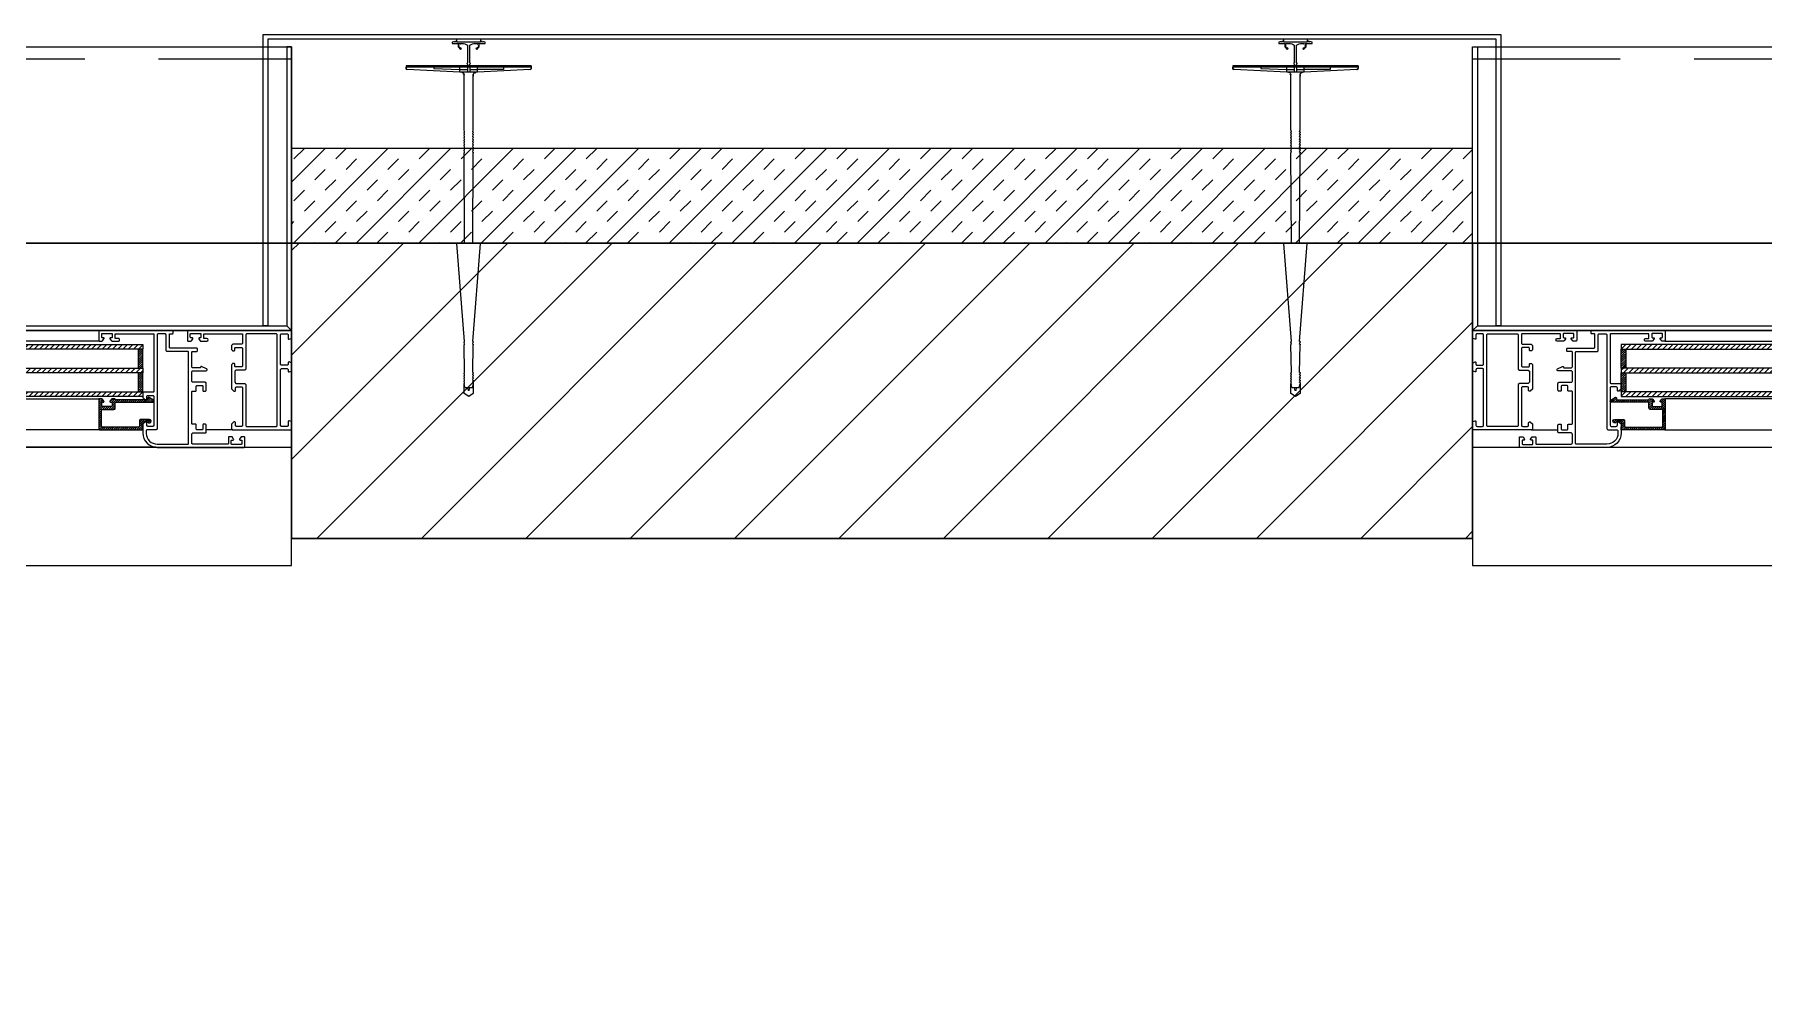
# Model space of a CAD drawing. Header units: centimetres. Extents: x 92587 to 105438, y -55119 to -48334.
# Drawn here: x 95087.4 to 95233.7, y -49969.3 to -49889.7 of the extents above; entities that cross this region are included whole.
import ezdxf

# ---------------------------------------------------------------- set-up
doc = ezdxf.new("R2010")
doc.units = ezdxf.units.CM
doc.header["$LTSCALE"] = 50
doc.header["$MEASUREMENT"] = 0
for name, pattern in [('AUSGEZOGEN', [0]), ('CACHE', [0.375, 0.25, -0.125]), ('CORNER', [20, 0, -20])]:
    doc.linetypes.add(name, pattern=pattern)
doc.layers.get('0').update_dxf_attribs({"color": 8})
doc.layers.add('BORD', color=5, linetype='Continuous')
for name, color, linetype, lineweight in [('CONSOLE ISOL.', 214, 'Continuous', 15), ('ISOLATION', 252, 'Continuous', 0), ('MACONNERIE COUPE', 7, 'Continuous', 30), ('MACONNERIE HACHURE', 253, 'Continuous', 13), ('WD_Corner', 154, 'Continuous', 5), ('WD_Dowel', 154, 'Continuous', 5), ('WD_Text_Legende', 154, 'AUSGEZOGEN', 5), ('WINDOWS', 21, 'Continuous', 5)]:
    doc.layers.add(name, color=color, linetype=linetype, lineweight=lineweight)
doc.layers.add('WD_Assist1', color=6, linetype='CORNER', lineweight=0, plot=False)
pattern_1 = [(135, (-46708.9128, -43852.52553), (-0.2209708691, -0.2209708691), [])]

# ---------------------------------------------------------------- blocks, each defined once
blk = doc.blocks.new('DRITARE POS 2')
at = {"layer": 'WINDOWS', "transparency": 33554559}
h = blk.add_hatch(dxfattribs=at)
h.set_pattern_fill('ANSI31', color=256, angle=450)
h.set_pattern_definition([(135, (-46708.71279, -43842.46996), (-0.08838834765, -0.08838834765), [])])
h.paths.add_polyline_path([(-1.74, -12.58), (-1.74, -12.64), (-2.09, -12.64, -0.414214), (-2.15, -12.58), (-2.15, -12.21, -0.247394), (-2.13, -12.16, 1.657435), (-2.37, -12.03), (-2.37, -12.77, 0.414214), (-2.28, -12.86), (-1.81, -12.86, -0.414214), (-1.72, -12.95), (-1.72, -16, -0.414214), (-1.81, -16.09), (-3.16, -16.09, -0.414214), (-3.22, -16.03), (-3.22, -15.03, 0.414214), (-3.31, -14.93), (-3.76, -14.93, -0.414214), (-3.82, -14.88), (-3.82, -11.74, 0.737396), (-3.99, -11.69), (-4.23, -12.04, 0.603122), (-4.15, -12.19), (-4.08, -12.19, -0.414214), (-4.02, -12.25), (-4.02, -14.93), (-4.06, -14.93, 0.414214), (-4.12, -14.99), (-4.12, -15.19, 0.250765), (-4.09, -15.24), (-3.92, -15.37, 0.599022), (-3.84, -15.33), (-3.84, -15.25, -0.414214), (-3.78, -15.19), (-3.52, -15.19, -0.414214), (-3.46, -15.25), (-3.46, -16, -0.414214), (-3.52, -16.05), (-3.78, -16.05, -0.414214), (-3.84, -16), (-3.84, -15.92, 0.599022), (-3.92, -15.88), (-4.09, -16.01, 0.250765), (-4.12, -16.05), (-4.12, -16.26, 0.414214), (-4.06, -16.31), (-1.55, -16.31, 0.414214), (-1.5, -16.26), (-1.5, -12.64), (-1.5, -12.58)])
at = {"layer": 'WINDOWS'}
h = blk.add_hatch(dxfattribs=at)
h.set_pattern_fill('ANSI31', color=140, scale=2.5, angle=450)
h.set_pattern_definition(pattern_1)
h.paths.add_polyline_path([(-8.71, -80.01), (-8.71, -12.58), (-8.31, -12.58), (-8.31, -80.01)])
h.paths.add_polyline_path([(-6.71, -80.01), (-6.71, -12.58), (-6.31, -12.58), (-6.31, -80.01)])
h.paths.add_polyline_path([(-4.71, -80.02), (-4.71, -12.58), (-4.31, -12.58), (-4.31, -80.02)])
at = {"layer": 'WINDOWS', "transparency": 33554559}
h = blk.add_hatch(dxfattribs=at)
h.set_pattern_fill('ANSI31', color=140, angle=450)
h.set_pattern_definition([(135, (-46708.90849, -43835.52553), (-0.08838834765, -0.08838834765), [])])
h.paths.add_polyline_path([(-6.71, -12.58), (-8.31, -12.58), (-8.31, -12.98), (-6.71, -12.98)])
h.paths.add_polyline_path([(-4.71, -12.58), (-6.31, -12.58), (-6.31, -12.98), (-4.71, -12.98)])
h.paths.add_polyline_path([(-6.71, -79.61), (-8.31, -79.61), (-8.31, -80.01), (-6.71, -80.01)])
h.paths.add_polyline_path([(-4.71, -79.61), (-6.31, -79.61), (-6.31, -80.01), (-4.71, -80.01)])
at = {"layer": 'WINDOWS'}
h = blk.add_hatch(dxfattribs=at)
h.set_pattern_fill('ANSI31', color=140, scale=2.5, angle=450)
h.set_pattern_definition(pattern_1)
h.paths.add_polyline_path([(-8.71, -100.09), (-8.71, -167.42), (-8.31, -167.42), (-8.31, -100.09)])
h.paths.add_polyline_path([(-6.71, -100.09), (-6.71, -167.42), (-6.31, -167.42), (-6.31, -100.09)])
h.paths.add_polyline_path([(-4.71, -100.09), (-4.71, -167.42), (-4.31, -167.42), (-4.31, -100.09)])
at = {"layer": 'WINDOWS', "transparency": 33554559}
h = blk.add_hatch(dxfattribs=at)
h.set_pattern_fill('ANSI31', color=140, angle=450)
h.set_pattern_definition([(135, (-46708.90849, -43869.52553), (-0.08838834765, -0.08838834765), [])])
h.paths.add_polyline_path([(-6.71, -167.42), (-8.31, -167.42), (-8.31, -167.02), (-6.71, -167.02)])
h.paths.add_polyline_path([(-4.71, -167.42), (-6.31, -167.42), (-6.31, -167.02), (-4.71, -167.02)])
h.paths.add_polyline_path([(-6.71, -100.49), (-8.31, -100.49), (-8.31, -100.09), (-6.71, -100.09)])
h.paths.add_polyline_path([(-4.71, -100.49), (-6.31, -100.49), (-6.31, -100.09), (-4.71, -100.09)])
h = blk.add_hatch(dxfattribs=at)
h.set_pattern_fill('ANSI31', color=256, angle=450)
h.set_pattern_definition([(135, (-46708.71279, -43862.46996), (-0.08838834765, -0.08838834765), [])])
h.paths.add_polyline_path([(-1.72, -167.05, -0.414214), (-1.81, -167.14), (-2.28, -167.14, 0.414214), (-2.37, -167.23), (-2.37, -167.97, 1.835735), (-2.15, -167.82), (-2.15, -167.36), (-1.74, -167.36), (-1.5, -167.42), (-1.5, -163.74, 0.414214), (-1.55, -163.69), (-4.06, -163.69, 0.414214), (-4.12, -163.74), (-4.12, -163.95, 0.250765), (-4.09, -163.99), (-3.92, -164.12, 0.599022), (-3.84, -164.08), (-3.84, -163.95), (-3.46, -163.95), (-3.46, -164.81), (-3.84, -164.81), (-3.84, -164.67, 0.649779), (-3.93, -164.63), (-4.1, -164.76, 0.212283), (-4.12, -164.81), (-4.12, -165.01, 0.414214), (-4.06, -165.07), (-4.02, -165.07), (-4.02, -167.81), (-4.15, -167.81, 0.603122), (-4.23, -167.96), (-3.99, -168.31, 0.737396), (-3.82, -168.26), (-3.82, -165.07), (-3.31, -165.07, 0.414214), (-3.22, -164.97), (-3.22, -163.91), (-1.81, -163.91, -0.414214), (-1.72, -164)])
at = {"layer": 'WINDOWS', "color": 165, "linetype": 'CACHE'}
blk.add_line((-32.9, -180), (-32.9, 0), dxfattribs=at)
at = {"layer": 'WINDOWS'}
for p, q in [((-1.5, -4.97), (-1.5, -7.22)), ((-9.9, -8.75), (-9.9, -10.08)), ((-0.01, -11.48), (0, -81.19)), ((-9.89, -16.28), (-9.89, -76.34)), ((-9, -16.26), (-9, -76.34)), ((-4.11, -76.33), (-4.12, -16.26)), ((-1.5, -16.26), (-1.49, -76.33)), ((-0.01, -168.52), (0, -98.92)), ((-9.89, -163.72), (-9.89, -103.78)), ((-9, -163.74), (-9, -103.78)), ((-4.11, -103.78), (-4.12, -163.74)), ((-1.5, -163.74), (-1.49, -103.78)), ((-9.9, -171.27), (-9.9, -169.89)), ((-1.5, -175.01), (-1.5, -172.75))]:
    blk.add_line(p, q, dxfattribs=at)
at = {"layer": 'WINDOWS', "color": 165}
for points in [[(-9.9, 0), (-9.9, -180), (-33.9, -180), (-33.9, 0)], [(-9.9, 0), (-33.9, 0), (-33.9, -0.4), (-10.3, -0.4)], [(-10.3, -179.6), (-10.3, -0.4), (-9.9, 0), (-9.9, -180)], [(0, 0), (0, -180), (10, -180), (10, 0)], [(-9.9, -180), (-33.9, -180), (-33.9, -179.6), (-10.3, -179.6)]]:
    blk.add_lwpolyline(points, close=True, dxfattribs=at)
at = {"layer": 'WINDOWS'}
for points in [[(-7.08, -5), (-7.02, -5.06, 0.198912), (-6.98, -5.08), (-4.97, -5.08, 0.198912), (-4.93, -5.06), (-4.78, -4.91, 0.198912), (-4.76, -4.87), (-4.76, -4.8, 0.414214), (-4.82, -4.74), (-5.01, -4.74, -0.340481), (-5.14, -4.65), (-5.14, -4.24, -0.414214), (-5.04, -4.14), (-1.87, -4.14, -0.414214), (-1.78, -4.24), (-1.78, -4.65, -0.414214), (-1.87, -4.74), (-2.09, -4.74, 0.414214), (-2.15, -4.8), (-2.15, -4.87, 0.198912), (-2.13, -4.91), (-1.98, -5.06, 0.198912), (-1.94, -5.08), (-1.55, -5.08, 0.414214), (-1.5, -5.02), (-1.5, -0.06, 0.414214), (-1.55, 0), (-2.13, 0, 0.322823), (-2.19, -0.04), (-2.24, -0.21, 0.511918), (-2.19, -0.28), (-1.87, -0.28, -0.414214), (-1.78, -0.37), (-1.78, -0.84, -0.414214), (-1.87, -0.93), (-6.57, -0.93, -0.414214), (-6.67, -0.84), (-6.67, -0.37, -0.414214), (-6.57, -0.28), (-6.44, -0.28, 0.511918), (-6.39, -0.21), (-6.45, -0.04, 0.322823), (-6.5, 0), (-7.12, 0, 0.322823), (-7.17, -0.04), (-7.23, -0.21, 0.511918), (-7.17, -0.28), (-7.04, -0.28, -0.414214), (-6.95, -0.37), (-6.95, -0.84, -0.414214), (-7.04, -0.93), (-9.52, -0.93, -0.414214), (-9.62, -0.84), (-9.62, -0.37, -0.414214), (-9.52, -0.28), (-9.21, -0.28, 0.511918), (-9.15, -0.21), (-9.21, -0.04, 0.322823), (-9.26, 0), (-9.84, 0, 0.414214), (-9.9, -0.06), (-9.9, -8.75, 0.414214), (-9.84, -8.81), (-9.06, -8.81, 0.414214), (-9, -8.75), (-9, -8.51, 0.250765), (-9.03, -8.47), (-9.19, -8.35, 0.599022), (-9.28, -8.4), (-9.28, -8.51, -0.414214), (-9.34, -8.57), (-9.6, -8.57, -0.414214), (-9.65, -8.51), (-9.65, -7.73, -0.414214), (-9.6, -7.67), (-9.34, -7.67, -0.414214), (-9.28, -7.73), (-9.28, -7.8, 0.599022), (-9.19, -7.85), (-9.03, -7.74, 0.250765), (-9, -7.69), (-9, -7.16, 1), (-9.21, -7.16), (-9.21, -7.37, -0.414214), (-9.26, -7.43), (-9.56, -7.43, -0.414214), (-9.62, -7.37), (-9.62, -4.2, -0.414214), (-9.56, -4.14), (-8.83, -4.14, -0.414214), (-8.74, -4.24), (-8.74, -4.89, 0.414214), (-8.55, -5.08), (-8.3, -5.08, 0.198912), (-8.26, -5.06), (-8.2, -5, 0.198912), (-8.18, -4.96), (-8.18, -4.85, 0.414214), (-8.24, -4.8), (-8.4, -4.8, -0.414214), (-8.46, -4.74), (-8.46, -4.24, -0.414214), (-8.37, -4.14), (-6.91, -4.14, -0.414214), (-6.82, -4.24), (-6.82, -4.74, -0.414214), (-6.87, -4.8), (-7.04, -4.8, 0.414214), (-7.1, -4.85), (-7.1, -4.96, 0.198912)], [(0, -4.01, 0.414214), (-0.06, -3.96), (-0.84, -3.96, 0.414214), (-0.9, -4.01), (-0.9, -4.22, 0.250765), (-0.88, -4.27), (-0.71, -4.4, 0.599022), (-0.62, -4.35), (-0.62, -4.26, -0.414214), (-0.56, -4.2), (-0.3, -4.2, -0.414214), (-0.25, -4.26), (-0.25, -5.04, -0.414214), (-0.3, -5.1), (-0.56, -5.1, -0.414214), (-0.62, -5.04), (-0.62, -4.95, 0.599022), (-0.71, -4.9), (-0.88, -5.03, 0.250765), (-0.9, -5.08), (-0.9, -5.28, 0.414214), (-0.84, -5.34), (-0.34, -5.34, -0.414214), (-0.28, -5.39), (-0.28, -8.34, -0.414214), (-0.38, -8.44), (-1.12, -8.44, -0.414214), (-1.22, -8.34), (-1.22, -7.32, 0.414214), (-1.31, -7.22), (-1.87, -7.22, 0.414214), (-1.96, -7.32), (-1.96, -7.45, 0.414214), (-1.91, -7.5), (-1.55, -7.5, -0.414214), (-1.5, -7.56), (-1.5, -8.01, -0.414214), (-1.55, -8.06), (-1.91, -8.06, 0.414214), (-1.96, -8.12), (-1.96, -8.38, -0.414214), (-2.02, -8.44), (-4.71, -8.44, -0.414214), (-4.76, -8.38), (-4.76, -8.12, 0.414214), (-4.82, -8.06), (-5.17, -8.06, -0.414214), (-5.23, -8.01), (-5.23, -7.56, -0.414214), (-5.17, -7.5), (-4.82, -7.5, 0.414214), (-4.76, -7.45), (-4.76, -7.32, 0.414214), (-4.86, -7.22), (-5.42, -7.22, 0.414214), (-5.51, -7.32), (-5.51, -8.34, -0.414214), (-5.6, -8.44), (-6.39, -8.44, -0.414214), (-6.48, -8.34), (-6.48, -7.22, 0.809546), (-6.66, -7.19), (-6.85, -7.61, 0.543142), (-6.8, -7.69, -0.414214), (-6.74, -7.75), (-6.74, -8.34, -0.414214), (-6.84, -8.44), (-8.07, -8.44, -0.414214), (-8.12, -8.38), (-8.12, -8.03, 0.414214), (-8.18, -7.97), (-8.35, -7.97, 0.414214), (-8.4, -8.03), (-8.4, -10.25, -0.414214), (-8.5, -10.34), (-9.56, -10.34, -0.414214), (-9.62, -10.29), (-9.62, -10.08, 0.414214), (-9.67, -10.02), (-9.84, -10.02, 0.414214), (-9.9, -10.08), (-9.9, -16.26, 0.414214), (-9.84, -16.31), (-9.06, -16.31, 0.414214), (-9, -16.26), (-9, -16.05, 0.250765), (-9.03, -16.01), (-9.19, -15.88, 0.599022), (-9.28, -15.92), (-9.28, -16.02, -0.414214), (-9.34, -16.07), (-9.6, -16.07, -0.414214), (-9.65, -16.02), (-9.65, -15.23, -0.414214), (-9.6, -15.18), (-9.34, -15.18, -0.414214), (-9.28, -15.23), (-9.28, -15.33, 0.599022), (-9.19, -15.37), (-9.03, -15.24, 0.250765), (-9, -15.19), (-9, -14.62, 0.414214), (-9.06, -14.56), (-9.15, -14.56, 0.414214), (-9.21, -14.62), (-9.21, -14.88, -0.414214), (-9.26, -14.93), (-9.56, -14.93, -0.414214), (-9.62, -14.88), (-9.62, -11.7, -0.414214), (-9.56, -11.65), (-4.73, -11.65, -0.414214), (-4.68, -11.7), (-4.68, -12.53, 0.414214), (-4.62, -12.58), (-4.23, -12.58, 0.198912), (-4.19, -12.56), (-4.04, -12.41, 0.198912), (-4.02, -12.37), (-4.02, -12.3, 0.414214), (-4.08, -12.25), (-4.3, -12.25, -0.414214), (-4.4, -12.15), (-4.4, -11.74, -0.414214), (-4.3, -11.65), (-1.87, -11.65, -0.414214), (-1.78, -11.74), (-1.78, -12.15, -0.414214), (-1.87, -12.25), (-2.09, -12.25, 0.414214), (-2.15, -12.3), (-2.15, -12.37, 0.198912), (-2.13, -12.41), (-1.98, -12.56, 0.198912), (-1.94, -12.58), (-1.22, -12.58, 0.414214), (0, -11.37)], [(-1.5, -12.21, 0.414214), (-1.4, -12.3), (-1.18, -12.3), (-1.18, -12.3, 0.414214), (-0.28, -11.37), (-0.28, -8.77, 0.414214), (-0.34, -8.72), (-8.07, -8.72, 0.414214), (-8.12, -8.77), (-8.12, -10.53, -0.414214), (-8.22, -10.62), (-9.52, -10.62, 0.414214), (-9.62, -10.71), (-9.62, -11.27, 0.414214), (-9.52, -11.37), (-1.59, -11.37, -0.414214), (-1.5, -11.46)], [(-1.74, -12.64), (-2.09, -12.64, -0.414214), (-2.15, -12.58), (-2.15, -12.21, -0.247394), (-2.13, -12.16, 1.657435), (-2.37, -12.03), (-2.37, -12.77, 0.414214), (-2.28, -12.86), (-1.81, -12.86, -0.414214), (-1.72, -12.95), (-1.72, -16, -0.414214), (-1.81, -16.09), (-3.16, -16.09, -0.414214), (-3.22, -16.03), (-3.22, -15.03, 0.414214), (-3.31, -14.93), (-3.76, -14.93, -0.414214), (-3.82, -14.88), (-3.82, -11.74, 0.737396), (-3.99, -11.69), (-4.23, -12.04, 0.603122), (-4.15, -12.19), (-4.08, -12.19, -0.414214), (-4.02, -12.25), (-4.02, -14.93), (-4.06, -14.93, 0.414214), (-4.12, -14.99), (-4.12, -15.19, 0.250765), (-4.09, -15.24), (-3.92, -15.37, 0.599022), (-3.84, -15.33), (-3.84, -15.25, -0.414214), (-3.78, -15.19), (-3.52, -15.19, -0.414214), (-3.46, -15.25), (-3.46, -16, -0.414214), (-3.52, -16.05), (-3.78, -16.05, -0.414214), (-3.84, -16), (-3.84, -15.92, 0.599022), (-3.92, -15.88), (-4.09, -16.01, 0.250765), (-4.12, -16.05), (-4.12, -16.26, 0.414214), (-4.06, -16.31), (-1.55, -16.31, 0.414214), (-1.5, -16.26), (-1.5, -12.64), (-1.5, -12.58), (-1.74, -12.58)], [(0, -175.99, -0.414214), (-0.06, -176.04), (-0.84, -176.04, -0.414214), (-0.9, -175.99), (-0.9, -175.78, -0.250765), (-0.88, -175.73), (-0.71, -175.6, -0.599022), (-0.62, -175.65), (-0.62, -175.74, 0.414214), (-0.56, -175.8), (-0.3, -175.8, 0.414214), (-0.25, -175.74), (-0.25, -174.96, 0.414214), (-0.3, -174.9), (-0.56, -174.9, 0.414214), (-0.62, -174.96), (-0.62, -175.05, -0.599022), (-0.71, -175.1), (-0.88, -174.97, -0.250765), (-0.9, -174.92), (-0.9, -174.72, -0.414214), (-0.84, -174.66), (-0.34, -174.66, 0.414214), (-0.28, -174.61), (-0.28, -171.66, 0.414214), (-0.38, -171.56), (-1.12, -171.56, 0.414214), (-1.22, -171.66), (-1.22, -172.68, -0.414214), (-1.31, -172.78), (-1.87, -172.78, -0.414214), (-1.96, -172.68), (-1.96, -172.55, -0.414214), (-1.91, -172.5), (-1.55, -172.5, 0.414214), (-1.5, -172.44), (-1.5, -171.99, 0.414214), (-1.55, -171.94), (-1.91, -171.94, -0.414214), (-1.96, -171.88), (-1.96, -171.62, 0.414214), (-2.02, -171.56), (-4.71, -171.56, 0.414214), (-4.76, -171.62), (-4.76, -171.88, -0.414214), (-4.82, -171.94), (-5.17, -171.94, 0.414214), (-5.23, -171.99), (-5.23, -172.44, 0.414214), (-5.17, -172.5), (-4.82, -172.5, -0.414214), (-4.76, -172.55), (-4.76, -172.68, -0.414214), (-4.86, -172.78), (-5.42, -172.78, -0.414214), (-5.51, -172.68), (-5.51, -171.66, 0.414214), (-5.6, -171.56), (-6.39, -171.56, 0.414214), (-6.48, -171.66), (-6.48, -172.78, -0.809546), (-6.66, -172.81), (-6.85, -172.39, -0.543142), (-6.8, -172.31, 0.414214), (-6.74, -172.25), (-6.74, -171.66, 0.414214), (-6.84, -171.56), (-8.07, -171.56, 0.414214), (-8.12, -171.62), (-8.12, -171.97, -0.414214), (-8.18, -172.03), (-8.35, -172.03, -0.414214), (-8.4, -171.97), (-8.4, -169.75, 0.414214), (-8.5, -169.66), (-9.56, -169.66, 0.414214), (-9.62, -169.71), (-9.62, -169.92, -0.414214), (-9.67, -169.98), (-9.84, -169.98, -0.414214), (-9.9, -169.92), (-9.9, -163.74, -0.414214), (-9.84, -163.69), (-9.06, -163.69, -0.414214), (-9, -163.74), (-9, -163.95, -0.250765), (-9.03, -163.99), (-9.19, -164.12, -0.599022), (-9.28, -164.08), (-9.28, -163.98, 0.414214), (-9.34, -163.93), (-9.6, -163.93, 0.414214), (-9.65, -163.98), (-9.65, -164.77, 0.414214), (-9.6, -164.82), (-9.34, -164.82, 0.414214), (-9.28, -164.77), (-9.28, -164.67, -0.599022), (-9.19, -164.63), (-9.03, -164.76, -0.250765), (-9, -164.81), (-9, -165.38, -0.414214), (-9.06, -165.44), (-9.15, -165.44, -0.414214), (-9.21, -165.38), (-9.21, -165.12, 0.414214), (-9.26, -165.07), (-9.56, -165.07, 0.414214), (-9.62, -165.12), (-9.62, -168.3, 0.414214), (-9.56, -168.35), (-5.47, -168.35, 0.414214), (-5.42, -168.3), (-5.42, -167.47, -0.414214), (-5.36, -167.42), (-4.97, -167.42, -0.198912), (-4.93, -167.44), (-4.78, -167.59, -0.198912), (-4.76, -167.63), (-4.76, -167.7, -0.414214), (-4.82, -167.75), (-5.04, -167.75, 0.414214), (-5.14, -167.85), (-5.14, -168.26, 0.414214), (-5.04, -168.35), (-1.87, -168.35, 0.414214), (-1.78, -168.26), (-1.78, -167.85, 0.414214), (-1.87, -167.75), (-2.09, -167.75, -0.414214), (-2.15, -167.7), (-2.15, -167.63, -0.198912), (-2.13, -167.59), (-1.98, -167.44, -0.198912), (-1.94, -167.42), (-1.22, -167.42, -0.414214), (0, -168.63)], [(-1.74, -167.36), (-2.09, -167.36, 0.414214), (-2.15, -167.42), (-2.15, -167.79, 0.247394), (-2.13, -167.84, -1.657435), (-2.37, -167.97), (-2.37, -167.23, -0.414214), (-2.28, -167.14), (-1.81, -167.14, 0.414214), (-1.72, -167.05), (-1.72, -164, 0.414214), (-1.81, -163.91), (-3.16, -163.91, 0.414214), (-3.22, -163.97), (-3.22, -164.97, -0.414214), (-3.31, -165.07), (-3.76, -165.07, 0.414214), (-3.82, -165.12), (-3.82, -168.26, -0.737396), (-3.99, -168.31), (-4.23, -167.96, -0.603122), (-4.15, -167.81), (-4.08, -167.81, 0.414214), (-4.02, -167.75), (-4.02, -165.07), (-4.06, -165.07, -0.414214), (-4.12, -165.01), (-4.12, -164.81, -0.250765), (-4.09, -164.76), (-3.92, -164.63, -0.599022), (-3.84, -164.67), (-3.84, -164.75, 0.414214), (-3.78, -164.81), (-3.52, -164.81, 0.414214), (-3.46, -164.75), (-3.46, -164, 0.414214), (-3.52, -163.95), (-3.78, -163.95, 0.414214), (-3.84, -164), (-3.84, -164.08, -0.599022), (-3.92, -164.12), (-4.09, -163.99, -0.250765), (-4.12, -163.95), (-4.12, -163.74, -0.414214), (-4.06, -163.69), (-1.55, -163.69, -0.414214), (-1.5, -163.74), (-1.5, -167.36), (-1.5, -167.42), (-1.74, -167.42)], [(-1.5, -167.79, -0.414214), (-1.4, -167.7), (-1.18, -167.7), (-1.18, -167.7, -0.414214), (-0.28, -168.63), (-0.28, -171.23, -0.414214), (-0.34, -171.28), (-8.07, -171.28, -0.414214), (-8.12, -171.23), (-8.12, -169.47, 0.414214), (-8.22, -169.38), (-9.52, -169.38, -0.414214), (-9.62, -169.29), (-9.62, -168.73, -0.414214), (-9.52, -168.63), (-1.59, -168.63, 0.414214), (-1.5, -168.54)], [(-7.08, -175), (-7.02, -174.94, -0.198912), (-6.98, -174.92), (-4.97, -174.92, -0.198912), (-4.93, -174.94), (-4.78, -175.09, -0.198912), (-4.76, -175.13), (-4.76, -175.2, -0.414214), (-4.82, -175.26), (-5.01, -175.26, 0.340481), (-5.14, -175.35), (-5.14, -175.76, 0.414214), (-5.04, -175.86), (-1.87, -175.86, 0.414214), (-1.78, -175.76), (-1.78, -175.35, 0.414214), (-1.87, -175.26), (-2.09, -175.26, -0.414214), (-2.15, -175.2), (-2.15, -175.13, -0.198912), (-2.13, -175.09), (-1.98, -174.94, -0.198912), (-1.94, -174.92), (-1.55, -174.92, -0.414214), (-1.5, -174.98), (-1.5, -179.94, -0.414214), (-1.55, -180), (-2.13, -180, -0.322823), (-2.19, -179.96), (-2.24, -179.79, -0.511918), (-2.19, -179.72), (-1.87, -179.72, 0.414214), (-1.78, -179.63), (-1.78, -179.16, 0.414214), (-1.87, -179.07), (-6.57, -179.07, 0.414214), (-6.67, -179.16), (-6.67, -179.63, 0.414214), (-6.57, -179.72), (-6.44, -179.72, -0.511918), (-6.39, -179.79), (-6.45, -179.96, -0.322823), (-6.5, -180), (-7.12, -180, -0.322823), (-7.17, -179.96), (-7.23, -179.79, -0.511918), (-7.17, -179.72), (-7.04, -179.72, 0.414214), (-6.95, -179.63), (-6.95, -179.16, 0.414214), (-7.04, -179.07), (-9.52, -179.07, 0.414214), (-9.62, -179.16), (-9.62, -179.63, 0.414214), (-9.52, -179.72), (-9.21, -179.72, -0.511918), (-9.15, -179.79), (-9.21, -179.96, -0.322823), (-9.26, -180), (-9.84, -180, -0.414214), (-9.9, -179.94), (-9.9, -171.25, -0.414214), (-9.84, -171.19), (-9.06, -171.19, -0.414214), (-9, -171.25), (-9, -171.49, -0.250765), (-9.03, -171.53), (-9.19, -171.65, -0.599022), (-9.28, -171.6), (-9.28, -171.49, 0.414214), (-9.34, -171.43), (-9.6, -171.43, 0.414214), (-9.65, -171.49), (-9.65, -172.27, 0.414214), (-9.6, -172.33), (-9.34, -172.33, 0.414214), (-9.28, -172.27), (-9.28, -172.2, -0.599022), (-9.19, -172.15), (-9.03, -172.26, -0.250765), (-9, -172.31), (-9, -172.84, -1), (-9.21, -172.84), (-9.21, -172.63, 0.414214), (-9.26, -172.57), (-9.56, -172.57, 0.414214), (-9.62, -172.63), (-9.62, -175.8, 0.414214), (-9.56, -175.86), (-8.83, -175.86, 0.414214), (-8.74, -175.76), (-8.74, -175.11, -0.414214), (-8.55, -174.92), (-8.3, -174.92, -0.198912), (-8.26, -174.94), (-8.2, -175, -0.198912), (-8.18, -175.04), (-8.18, -175.15, -0.414214), (-8.24, -175.2), (-8.4, -175.2, 0.414214), (-8.46, -175.26), (-8.46, -175.76, 0.414214), (-8.37, -175.86), (-6.91, -175.86, 0.414214), (-6.82, -175.76), (-6.82, -175.26, 0.414214), (-6.87, -175.2), (-7.04, -175.2, -0.414214), (-7.1, -175.15), (-7.1, -175.04, -0.198912)]]:
    blk.add_lwpolyline(points, format="xyb", close=True, dxfattribs=at)
for points in [[(-9.9, -180), (-9.9, 0), (0, 0), (0, -180)], [(-1.78, -1.27), (-1.83, -1.21), (-9.56, -1.21), (-9.62, -1.27), (-9.62, -3.81), (-9.56, -3.86), (-6.63, -3.86), (-6.54, -3.96), (-6.54, -4.7), (-6.44, -4.8), (-5.51, -4.8), (-5.42, -4.7), (-5.42, -3.96), (-5.32, -3.86), (-1.83, -3.86), (-1.78, -3.81)], [(-1.78, -178.73), (-1.83, -178.79), (-9.56, -178.79), (-9.62, -178.73), (-9.62, -176.19), (-9.56, -176.14), (-6.63, -176.14), (-6.54, -176.04), (-6.54, -175.3), (-6.44, -175.2), (-5.51, -175.2), (-5.42, -175.3), (-5.42, -176.04), (-5.32, -176.14), (-1.83, -176.14), (-1.78, -176.19)]]:
    blk.add_lwpolyline(points, close=True, dxfattribs=at)
at = {"layer": 'WINDOWS', "color": 140}
for points in [[(-8.71, -80.01), (-8.71, -12.58), (-8.31, -12.58), (-8.31, -80.01)], [(-6.71, -12.58), (-8.31, -12.58), (-8.31, -12.98), (-6.71, -12.98)], [(-6.71, -80.01), (-6.71, -12.58), (-6.31, -12.58), (-6.31, -80.01)], [(-4.71, -12.58), (-6.31, -12.58), (-6.31, -12.98), (-4.71, -12.98)], [(-4.71, -80.02), (-4.71, -12.58), (-4.31, -12.58), (-4.31, -80.02)], [(-8.71, -100.09), (-8.71, -167.42), (-8.31, -167.42), (-8.31, -100.09)], [(-6.71, -100.09), (-6.71, -167.42), (-6.31, -167.42), (-6.31, -100.09)], [(-4.71, -100.09), (-4.71, -167.42), (-4.31, -167.42), (-4.31, -100.09)], [(-6.71, -167.42), (-8.31, -167.42), (-8.31, -167.02), (-6.71, -167.02)], [(-4.71, -167.42), (-6.31, -167.42), (-6.31, -167.02), (-4.71, -167.02)]]:
    blk.add_lwpolyline(points, close=True, dxfattribs=at)
blk = doc.blocks.new('ankeri')
at = {"layer": 'WD_Assist1'}
for p, q in [((-2.32, 5.2), (-2.54, 0.59)), ((-2.22, 5.3), (-2.32, 5.2)), ((-2, 5.3), (-2.22, 5.3)), ((-2, -5.3), (-2, 5.3)), ((-29.75, 0.39), (-30, 0)), ((-30, 0), (-29.75, -0.39)), ((-2.76, 0.39), (-29.75, 0.39)), ((-2.54, 0.59), (-2.76, 0.39)), ((-29.75, -0.39), (-2.76, -0.39)), ((-2.76, -0.39), (-2.54, -0.59)), ((-2.54, -0.59), (-2.32, -5.2)), ((-2.32, -5.2), (-2.22, -5.3)), ((-2.22, -5.3), (-2, -5.3))]:
    blk.add_line(p, q, dxfattribs=at)
at = {"layer": 'WD_Corner', "lineweight": 5}
blk.add_lwpolyline([(-2, 0.1), (-1.85, 0.1, -1), (-1.75, 0.1), (-0.25, 0.1, 0.185242), (-0.1, 0.55), (-0.1, 0.72), (-0.15, 0.73), (-0.15, 0.74), (-0.1, 0.75), (-0.1, 0.85), (-0.3, 0.85), (-0.3, 0.8), (-0.32, 0.8), (-0.33, 0.85), (-0.38, 0.85), (-0.5, 0.73), (-0.47, 0.68), (-0.48, 0.68), (-0.53, 0.7), (-0.54, 0.69), (-0.51, 0.65), (-0.54, 0.62), (-0.61, 0.69), (-0.4, 0.9), (-0.1, 0.9), (-0.1, 1.4), (0, 1.4), (0.05, 1.2), (0, 1.2), (0.05, 1.1), (0, 1.1), (0.25, 1), (0, 1), (0, -1), (0.25, -1), (0, -1.1), (0.05, -1.1), (0, -1.2), (0.05, -1.2), (0, -1.4), (-0.1, -1.4), (-0.1, -0.9), (-0.4, -0.9), (-0.61, -0.69), (-0.54, -0.62), (-0.51, -0.65), (-0.54, -0.69), (-0.53, -0.7), (-0.48, -0.68), (-0.47, -0.68), (-0.5, -0.73), (-0.38, -0.85), (-0.33, -0.85), (-0.32, -0.8), (-0.3, -0.8), (-0.3, -0.85), (-0.1, -0.85), (-0.1, -0.75), (-0.15, -0.74), (-0.15, -0.73), (-0.1, -0.72), (-0.1, -0.55, 0.185242), (-0.25, -0.1), (-1.75, -0.1, -1), (-1.85, -0.1), (-2, -0.1)], format="xyb", close=True, dxfattribs=at)
at = {"layer": 'WD_Dowel'}
for p, q in [((-2.32, 5.2), (-2.54, 0.74)), ((-2, 5.3), (-2.22, 5.3)), ((-2.11, 5.3), (-2.11, -5.3)), ((-2, 5.3), (-2, -5.3)), ((-2.11, 2.94), (-2.32, 2.94)), ((-2.32, 2.94), (-2.32, 0.74)), ((-29.75, 0.39), (-30, 0)), ((-30, 0), (-29.75, -0.39)), ((-28.88, 0.39), (-29.75, 0.39)), ((-29.47, 0.05), (-29.25, 0.09)), ((-29.47, 0.05), (-29.47, -0.05)), ((-29.25, 0.29), (-29.04, 0.37)), ((-29.25, 0.29), (-29.25, -0.29)), ((-28.88, 0.39), (-29.04, 0.34)), ((-29.04, 0.34), (-29.04, 0.37)), ((-28.82, 0.39), (-28.88, 0.39)), ((-28.82, 0.39), (-28.82, 0.34)), ((-28.82, 0.34), (-28.66, 0.39)), ((-28.61, 0.39), (-28.66, 0.39)), ((-28.61, 0.39), (-28.66, 0.39)), ((-28.61, 0.39), (-28.61, 0.34)), ((-28.61, 0.34), (-28.44, 0.39)), ((-28.39, 0.39), (-28.44, 0.39)), ((-28.39, 0.39), (-28.39, 0.34)), ((-28.39, 0.34), (-28.23, 0.39)), ((-28.17, 0.39), (-28.23, 0.39)), ((-28.17, 0.39), (-28.17, 0.34)), ((-28.17, 0.34), (-28.01, 0.39)), ((-27.96, 0.39), (-28.01, 0.39)), ((-27.96, 0.39), (-27.96, 0.34)), ((-27.96, 0.34), (-25.61, 0.39)), ((-25.56, 0.39), (-25.61, 0.39)), ((-25.56, 0.39), (-25.56, 0.34)), ((-25.56, 0.34), (-25.4, 0.39)), ((-25.34, 0.39), (-25.4, 0.39)), ((-25.34, 0.34), (-17.05, 0.99)), ((-25.34, 0.39), (-25.34, 0.34)), ((-17, 0.99), (-17.05, 0.99)), ((-17, 0.99), (-17, 0.34)), ((-17, 0.34), (-9.36, 0.39)), ((-9.3, 0.39), (-9.36, 0.39)), ((-9.3, 0.39), (-9.3, 0.34)), ((-9.3, 0.34), (-9.14, 0.39)), ((-9.09, 0.39), (-9.14, 0.39)), ((-9.09, 0.39), (-9.09, 0.34)), ((-9.09, 0.34), (-8.93, 0.39)), ((-8.87, 0.39), (-8.93, 0.39)), ((-8.87, 0.39), (-8.87, 0.34)), ((-8.87, 0.34), (-8.71, 0.39)), ((-8.66, 0.39), (-8.71, 0.39)), ((-8.66, 0.39), (-8.66, 0.34)), ((-8.66, 0.34), (-8.5, 0.39)), ((-8.44, 0.39), (-8.5, 0.39)), ((-8.44, 0.39), (-8.44, 0.34)), ((-8.44, 0.34), (-8.28, 0.39)), ((-8.23, 0.39), (-8.28, 0.39)), ((-8.23, 0.39), (-8.23, 0.34)), ((-8.23, 0.34), (-8.06, 0.39)), ((-8.01, 0.39), (-8.06, 0.39)), ((-8.01, 0.39), (-8.01, 0.34)), ((-8.01, 0.34), (-7.85, 0.39)), ((-7.79, 0.39), (-7.85, 0.39)), ((-7.79, 0.39), (-7.79, 0.34)), ((-7.79, 0.34), (-7.63, 0.39)), ((-7.58, 0.39), (-7.63, 0.39)), ((-7.58, 0.39), (-7.58, 0.34)), ((-7.58, 0.34), (-7.42, 0.39)), ((-7.42, 0.39), (-2.76, 0.39)), ((-2.54, 0.74), (-2.54, -0.74)), ((-2.54, 0.74), (-2.11, 0.74)), ((-2.11, 0.1), (-2.54, 0.1)), ((-2.32, 0.1), (-2.32, 0.74)), ((-29.75, -0.39), (-28.88, -0.39)), ((-29.25, -0.1), (-29.47, -0.05)), ((-29.25, -0.29), (-29.04, -0.37)), ((-29.04, -0.37), (-29.04, -0.34)), ((-29.04, -0.34), (-28.88, -0.39)), ((-28.82, -0.39), (-28.88, -0.39)), ((-28.82, -0.39), (-28.82, -0.34)), ((-28.82, -0.34), (-28.66, -0.39)), ((-28.61, -0.39), (-28.66, -0.39)), ((-28.61, -0.39), (-28.61, -0.34)), ((-28.61, -0.34), (-28.44, -0.39)), ((-28.39, -0.39), (-28.44, -0.39)), ((-28.39, -0.39), (-28.39, -0.34)), ((-28.39, -0.34), (-28.23, -0.39)), ((-28.17, -0.39), (-28.23, -0.39)), ((-28.17, -0.39), (-28.17, -0.34)), ((-28.17, -0.34), (-28.01, -0.39)), ((-27.96, -0.39), (-28.01, -0.39)), ((-27.96, -0.39), (-27.96, -0.34)), ((-27.96, -0.34), (-25.61, -0.39)), ((-25.56, -0.39), (-25.61, -0.39)), ((-25.56, -0.39), (-25.56, -0.34)), ((-25.56, -0.34), (-25.4, -0.39)), ((-25.34, -0.39), (-25.4, -0.39)), ((-25.34, -0.39), (-25.34, -0.34)), ((-25.34, -0.34), (-17.05, -0.99)), ((-17, -0.99), (-17.05, -0.99)), ((-17, -0.99), (-17, -0.34)), ((-17, -0.34), (-9.36, -0.39)), ((-9.3, -0.39), (-9.36, -0.39)), ((-9.3, -0.39), (-9.3, -0.34)), ((-9.3, -0.34), (-9.14, -0.39)), ((-9.09, -0.39), (-9.14, -0.39)), ((-9.09, -0.39), (-9.09, -0.34)), ((-9.09, -0.34), (-8.93, -0.39)), ((-8.87, -0.39), (-8.93, -0.39)), ((-8.87, -0.39), (-8.87, -0.34)), ((-8.87, -0.34), (-8.71, -0.39)), ((-8.66, -0.39), (-8.71, -0.39)), ((-8.66, -0.39), (-8.66, -0.34)), ((-8.66, -0.34), (-8.5, -0.39)), ((-8.44, -0.39), (-8.5, -0.39)), ((-8.44, -0.39), (-8.44, -0.34)), ((-8.44, -0.34), (-8.28, -0.39)), ((-8.23, -0.39), (-8.28, -0.39)), ((-8.23, -0.39), (-8.23, -0.34)), ((-8.23, -0.34), (-8.06, -0.39)), ((-8.01, -0.39), (-8.06, -0.39)), ((-8.01, -0.39), (-8.01, -0.34)), ((-8.01, -0.34), (-7.85, -0.39)), ((-7.79, -0.39), (-7.85, -0.39)), ((-7.79, -0.39), (-7.79, -0.34)), ((-7.79, -0.34), (-7.63, -0.39)), ((-7.58, -0.39), (-7.63, -0.39)), ((-7.58, -0.39), (-7.58, -0.34)), ((-7.58, -0.34), (-7.42, -0.39)), ((-7.42, -0.39), (-2.76, -0.39)), ((-2.11, -0.1), (-2.54, -0.1)), ((-2.54, -0.74), (-2.11, -0.74)), ((-2.54, -0.74), (-2.32, -5.2)), ((-2.32, -0.74), (-2.32, -0.1)), ((-2.22, -2.94), (-2.32, -0.74)), ((-2.11, -2.94), (-2.22, -2.94)), ((-2, -5.3), (-2.22, -5.3))]:
    blk.add_line(p, q, dxfattribs=at)
for centre, major_axis, start_param, end_param in [((-2.22, 5.2), (0.108, 0), 1.570796, 3.141593), ((-2.76, 0.59), (0.216, 0), -1.570795, 0), ((-2.76, -0.59), (-0.216, 0), 3.141593, 4.712389), ((-2.22, -5.2), (0.108, 0), 3.141593, 4.712389)]:
    blk.add_ellipse(centre, major_axis=major_axis, ratio=0.909091, start_param=start_param, end_param=end_param, dxfattribs=at)

msp = doc.modelspace()

# ---------------------------------------------------------------- hatches: boundary and pattern name
at = {"layer": 'ISOLATION', "transparency": 33554687}
h = msp.add_hatch(dxfattribs=at)
h.set_pattern_fill('INSUL', color=256, scale=10, angle=45)
h.set_pattern_definition([(45, (94479.1084, -53332.3623), (-2.6516504, 2.6516504), []), (45, (94478.2245, -53331.4784), (-2.6516504, 2.6516504), [1.25, -1.25]), (45, (94477.3406, -53330.5945), (-2.6516504, 2.6516504), [1.25, -1.25])])
h.paths.add_polyline_path([(95209.11, -49899.36), (95109.11, -49899.36), (95109.11, -49907.36), (95209.11, -49907.36)])
at = {"layer": 'MACONNERIE HACHURE'}
h = msp.add_hatch(dxfattribs=at)
h.set_pattern_fill('ANSI31', color=256, scale=50, style=0)
h.set_pattern_definition([(45, (0, 5835.283), (-4.41941738, 4.41941738), [])])
h.paths.add_polyline_path([(93729.11, -50527.36), (93729.11, -50358.36), (93801.11, -50358.36), (93801.11, -50337.36), (93779.11, -50337.36), (93779.11, -50332.36), (93959.11, -50332.36), (93959.11, -50344.36), (93909.11, -50344.36), (93909.11, -50517.36), (93887.11, -50517.36), (93887.11, -50505.36), (93897.11, -50505.36), (93897.11, -50344.36), (93806.11, -50344.36), (93806.11, -50363.36), (93749.11, -50363.36), (93749.11, -50505.36), (93805.11, -50505.36), (93805.11, -50517.36), (93741.11, -50517.36), (93741.11, -50527.36)])
h.paths.add_polyline_path([(94298.94, -51192.36), (94249.11, -51192.36), (94249.11, -51152.36), (94298.94, -51152.36)])
h.paths.add_polyline_path([(94459.11, -51192.36), (94419.11, -51192.36), (94419.11, -51152.36), (94459.11, -51152.36)])
h.paths.add_polyline_path([(94319.11, -51547.36), (94229.11, -51547.36), (94229.11, -51487.36), (94076.11, -51487.36), (94076.11, -51547.36), (94064.11, -51547.36), (94064.11, -51427.36), (94084.11, -51427.36), (94084.11, -51462.36), (94249.11, -51462.36), (94249.11, -51511.36), (94319.11, -51511.36), (94319.11, -51462.36), (94354.11, -51462.36), (94354.11, -51482.36), (94344.11, -51482.36), (94344.11, -51532.36), (94319.11, -51532.36), (94319.11, -51516.36), (94249.11, -51516.36), (94249.11, -51542.36), (94319.11, -51542.36)])
h.paths.add_polyline_path([(93749.11, -49932.36), (93849.11, -49932.36), (93849.11, -49907.36), (93749.11, -49907.36)])
h.paths.add_polyline_path([(93514.11, -51940.47), (93489.11, -51940.47), (93489.11, -51987.36), (93514.11, -51987.36)])
h.paths.add_polyline_path([(93514.11, -50042.36), (93489.11, -50042.36), (93489.11, -50022.36), (93514.11, -50022.36)])
h.paths.add_polyline_path([(94196.61, -51192.36), (94214.11, -51192.36), (94214.11, -51172.36), (94196.61, -51172.36)])
h.paths.add_polyline_path([(93874.11, -51305.36), (93864.11, -51305.36), (93864.11, -51317.36), (93904.11, -51317.36), (93904.11, -51305.36), (93894.11, -51305.36), (93894.11, -50987.36), (94064.11, -50987.36), (94064.11, -51305.36), (93986.1, -51305.36), (93986.1, -51317.36), (94064.11, -51317.36), (94064.11, -51327.36), (94084.11, -51327.36), (94084.11, -51192.36), (94096.61, -51192.36), (94096.61, -51172.36), (94084.11, -51172.36), (94084.11, -50957.36), (94063.11, -50957.36), (94063.11, -50627.36), (93965.1, -50627.36), (93965.1, -50639.36), (94043.11, -50639.36), (94043.11, -50957.36), (93873.11, -50957.36), (93873.11, -50639.36), (93883.11, -50639.36), (93883.11, -50627.36), (93843.11, -50627.36), (93843.11, -50639.36), (93853.11, -50639.36), (93853.11, -50957.36), (93514.11, -50957.36), (93514.11, -50912.36), (93489.11, -50912.36), (93489.11, -50962.36), (93379.11, -50962.36), (93379.11, -50982.36), (93489.11, -50982.36), (93489.11, -51032.36), (93514.11, -51032.36), (93514.11, -50987.36), (93874.11, -50987.36)])
h.paths.add_polyline_path([(93706.11, -50332.36), (93706.11, -50352.36), (93404.11, -50352.36), (93404.11, -50417.36), (93379.11, -50417.36), (93379.11, -50327.36), (93489.11, -50327.36), (93489.11, -50312.36), (93514.11, -50312.36), (93514.11, -50332.36)])
h.paths.add_polyline_path([(94149.11, -50235.36), (94174.11, -50235.36), (94174.11, -50513.36), (94226.11, -50513.36), (94226.11, -50535.36), (94214.11, -50535.36), (94214.11, -50525.36), (94089.11, -50525.36), (94089.11, -50513.36), (94149.11, -50513.36)])
h.paths.add_polyline_path([(94174.11, -50162.36), (94174.11, -50142.36), (94224.11, -50142.36), (94224.11, -50022.36), (94249.11, -50022.36), (94249.11, -50137.36), (94266.61, -50137.36), (94266.61, -50162.36)])
h.paths.add_polyline_path([(93514.11, -49972.36), (93514.11, -49932.36), (93569.11, -49932.36), (93569.11, -49907.36), (93489.11, -49907.36), (93489.11, -49972.36)])
h.paths.add_polyline_path([(94089.11, -49932.36), (94029.11, -49932.36), (94029.11, -49907.36), (94114.11, -49907.36), (94114.11, -49972.36), (94114.11, -49972.36), (94114.11, -50022.36), (94089.11, -50022.36)])
h.paths.add_polyline_path([(93514.11, -51612.36), (93514.11, -51670.47), (93489.11, -51670.47), (93489.11, -51617.36), (93379.11, -51617.36), (93379.11, -51527.36), (93404.11, -51527.36), (93404.11, -51592.36), (93737.11, -51592.36), (93737.11, -51419.36), (93749.11, -51419.36), (93749.11, -51427.36), (93805.11, -51427.36), (93805.11, -51439.36), (93749.11, -51439.36), (93749.11, -51587.36), (93897.11, -51587.36), (93897.11, -51439.36), (93887.11, -51439.36), (93887.11, -51427.36), (93909.11, -51427.36), (93909.11, -51600.36), (93958.97, -51600.36), (93958.97, -51612.36)])
h.paths.add_polyline_path([(93749.11, -51285.36), (93749.11, -51305.36), (93772.11, -51305.36), (93772.11, -51317.36), (93749.11, -51317.36), (93749.11, -51327.36), (93737.11, -51327.36), (93737.11, -51297.36), (93514.11, -51297.36), (93514.11, -51285.36)], flags=17)
h.paths.add_polyline_path([(93729.11, -50647.36), (93514.11, -50647.36), (93514.11, -50659.36), (93741.11, -50659.36), (93741.11, -50639.36), (93751.11, -50639.36), (93751.11, -50627.36), (93741.11, -50627.36), (93741.11, -50619.36), (93729.11, -50619.36)])
h.paths.add_polyline_path([(94314.11, -50647.36), (94314.11, -50635.36), (94226.11, -50635.36), (94226.11, -50627.36), (94214.11, -50627.36), (94214.11, -50647.36)])
h.paths.add_polyline_path([(93404.11, -51297.36), (93379.11, -51297.36), (93379.11, -51347.36), (93404.11, -51347.36)])
h.paths.add_polyline_path([(93404.11, -50647.36), (93379.11, -50647.36), (93379.11, -50597.36), (93404.11, -50597.36)])
h.paths.add_polyline_path([(93514.11, -51247.36), (93489.11, -51247.36), (93489.11, -51192.47), (93514.11, -51192.47)], flags=17)
h.paths.add_polyline_path([(93514.11, -50697.36), (93489.11, -50697.36), (93489.11, -50752.25), (93514.11, -50752.25)], flags=17)
h.paths.add_polyline_path([(94659.28, -51192.36), (94709.11, -51192.36), (94709.11, -51152.36), (94659.28, -51152.36)])
h.paths.add_polyline_path([(94499.11, -51192.36), (94539.11, -51192.36), (94539.11, -51152.36), (94499.11, -51152.36)])
h.paths.add_polyline_path([(94344.11, -52012.36), (94364.11, -52012.36), (94364.11, -52037.36), (94344.11, -52037.36)])
h.paths.add_polyline_path([(94029.11, -52012.36), (94029.11, -52037.36), (94209.11, -52037.36), (94209.11, -52012.36)])
h.paths.add_polyline_path([(94639.11, -51547.36), (94729.11, -51547.36), (94729.11, -51487.36), (94882.11, -51487.36), (94882.11, -51547.36), (94894.11, -51547.36), (94894.11, -51427.36), (94874.11, -51427.36), (94874.11, -51462.36), (94709.11, -51462.36), (94709.11, -51511.36), (94639.11, -51511.36), (94639.11, -51462.36), (94454.11, -51462.36), (94454.11, -51482.36), (94614.11, -51482.36), (94614.11, -51532.36), (94639.11, -51532.36), (94639.11, -51516.36), (94709.11, -51516.36), (94709.11, -51542.36), (94639.11, -51542.36)])
h.paths.add_polyline_path([(95209.11, -49932.36), (95109.11, -49932.36), (95109.11, -49907.36), (95209.11, -49907.36)])
h.paths.add_polyline_path([(95444.11, -51940.47), (95469.11, -51940.47), (95469.11, -51987.36), (95444.11, -51987.36)])
h.paths.add_polyline_path([(95444.11, -50042.36), (95469.11, -50042.36), (95469.11, -50022.36), (95444.11, -50022.36)])
h.paths.add_polyline_path([(94761.61, -51192.36), (94744.11, -51192.36), (94744.11, -51172.36), (94761.61, -51172.36)])
h.paths.add_polyline_path([(94464.11, -50162.36), (94446.61, -50162.36), (94446.61, -50137.36), (94464.11, -50137.36), (94464.11, -49972.36), (94494.11, -49972.36), (94494.11, -50137.36), (94511.72, -50137.36), (94511.72, -50162.36), (94494.11, -50162.36), (94494.11, -50635.36), (94562.11, -50635.36), (94562.11, -50647.36), (94494.11, -50647.36), (94494.11, -50822.36), (94464.11, -50822.36), (94464.11, -50647.36), (94396.11, -50647.36), (94396.11, -50635.36), (94464.11, -50635.36)])
h.paths.add_polyline_path([(95084.11, -51305.36), (95094.11, -51305.36), (95094.11, -51317.36), (95054.11, -51317.36), (95054.11, -51305.36), (95064.11, -51305.36), (95064.11, -50987.36), (94894.11, -50987.36), (94894.11, -51305.36), (94972.12, -51305.36), (94972.12, -51317.36), (94894.11, -51317.36), (94894.11, -51327.36), (94874.11, -51327.36), (94874.11, -51192.36), (94861.61, -51192.36), (94861.61, -51172.36), (94874.11, -51172.36), (94874.11, -50957.36), (94895.11, -50957.36), (94895.11, -50627.36), (94993.12, -50627.36), (94993.12, -50639.36), (94915.11, -50639.36), (94915.11, -50957.36), (95085.11, -50957.36), (95085.11, -50639.36), (95075.11, -50639.36), (95075.11, -50627.36), (95115.11, -50627.36), (95115.11, -50639.36), (95105.11, -50639.36), (95105.11, -50957.36), (95444.11, -50957.36), (95444.11, -50912.36), (95469.11, -50912.36), (95469.11, -50962.36), (95579.11, -50962.36), (95579.11, -50982.36), (95469.11, -50982.36), (95469.11, -51032.36), (95444.11, -51032.36), (95444.11, -50987.36), (95084.11, -50987.36)])
h.paths.add_polyline_path([(95229.11, -50358.36), (95157.11, -50358.36), (95157.11, -50337.36), (95179.11, -50337.36), (95179.11, -50332.36), (94999.11, -50332.36), (94999.11, -50344.36), (95049.11, -50344.36), (95049.11, -50517.36), (95071.11, -50517.36), (95071.11, -50505.36), (95061.11, -50505.36), (95061.11, -50344.36), (95152.11, -50344.36), (95152.11, -50363.36), (95209.11, -50363.36), (95209.11, -50505.36), (95153.11, -50505.36), (95153.11, -50517.36), (95217.11, -50517.36), (95217.11, -50527.36), (95229.11, -50527.36)])
h.paths.add_polyline_path([(95252.11, -50332.36), (95252.11, -50352.36), (95554.11, -50352.36), (95554.11, -50417.36), (95579.11, -50417.36), (95579.11, -50327.36), (95469.11, -50327.36), (95469.11, -50312.36), (95444.11, -50312.36), (95444.11, -50332.36)])
h.paths.add_polyline_path([(94809.11, -50235.36), (94784.11, -50235.36), (94784.11, -50513.36), (94732.11, -50513.36), (94732.11, -50535.36), (94744.11, -50535.36), (94744.11, -50525.36), (94869.11, -50525.36), (94869.11, -50513.36), (94809.11, -50513.36)])
h.paths.add_polyline_path([(94784.11, -50162.36), (94784.11, -50142.36), (94734.11, -50142.36), (94734.11, -50022.36), (94709.11, -50022.36), (94709.11, -50137.36), (94691.61, -50137.36), (94691.61, -50162.36)])
h.paths.add_polyline_path([(95444.11, -49972.36), (95444.11, -49932.36), (95389.11, -49932.36), (95389.11, -49907.36), (95469.11, -49907.36), (95469.11, -49972.36)])
h.paths.add_polyline_path([(94869.11, -49932.36), (94929.11, -49932.36), (94929.11, -49907.36), (94844.11, -49907.36), (94844.11, -49972.36), (94844.11, -49972.36), (94844.11, -50022.36), (94869.11, -50022.36)])
h.paths.add_polyline_path([(93514.11, -52012.36), (93569.11, -52012.36), (93569.11, -52037.36), (93514.11, -52037.36)])
h.paths.add_polyline_path([(93749.11, -52012.36), (93749.11, -52037.36), (93849.11, -52037.36), (93849.11, -52012.36)])
h.paths.add_polyline_path([(94464.11, -52012.36), (94614.11, -52012.36), (94614.11, -52037.36), (94464.11, -52037.36)])
h.paths.add_polyline_path([(94749.11, -52012.36), (95444.11, -52012.36), (95444.11, -52037.36), (94749.11, -52037.36)])
h.paths.add_polyline_path([(95444.11, -51612.36), (95444.11, -51670.47), (95469.11, -51670.47), (95469.11, -51617.36), (95579.11, -51617.36), (95579.11, -51527.36), (95554.11, -51527.36), (95554.11, -51592.36), (95221.11, -51592.36), (95221.11, -51419.36), (95209.11, -51419.36), (95209.11, -51427.36), (95153.11, -51427.36), (95153.11, -51439.36), (95209.11, -51439.36), (95209.11, -51587.36), (95061.11, -51587.36), (95061.11, -51439.36), (95071.11, -51439.36), (95071.11, -51427.36), (95049.11, -51427.36), (95049.11, -51600.36), (94999.24, -51600.36), (94999.24, -51612.36)])
h.paths.add_polyline_path([(95209.11, -51285.36), (95209.11, -51305.36), (95186.11, -51305.36), (95186.11, -51317.36), (95209.11, -51317.36), (95209.11, -51327.36), (95221.11, -51327.36), (95221.11, -51297.36), (95444.11, -51297.36), (95444.11, -51285.36)], flags=17)
h.paths.add_polyline_path([(95229.11, -50647.36), (95444.11, -50647.36), (95444.11, -50659.36), (95217.11, -50659.36), (95217.11, -50639.36), (95207.11, -50639.36), (95207.11, -50627.36), (95217.11, -50627.36), (95217.11, -50619.36), (95229.11, -50619.36)])
h.paths.add_polyline_path([(94644.11, -50647.36), (94644.11, -50635.36), (94732.11, -50635.36), (94732.11, -50627.36), (94744.11, -50627.36), (94744.11, -50647.36)])
h.paths.add_polyline_path([(95554.11, -51297.36), (95579.11, -51297.36), (95579.11, -51347.36), (95554.11, -51347.36)])
h.paths.add_polyline_path([(95554.11, -50647.36), (95579.11, -50647.36), (95579.11, -50597.36), (95554.11, -50597.36)])
h.paths.add_polyline_path([(95444.11, -51247.36), (95469.11, -51247.36), (95469.11, -51192.47), (95444.11, -51192.47)], flags=17)
h.paths.add_polyline_path([(95444.11, -50697.36), (95469.11, -50697.36), (95469.11, -50752.25), (95444.11, -50752.25)], flags=17)

# ---------------------------------------------------------------- linework, layer by layer
at = {"layer": 'BORD', "lineweight": 5, "ltscale": 0.5}
msp.add_lwpolyline([(95579.11, -51632.36), (95579.11, -50312.36), (95679.11, -50312.36), (95679.11, -50037.36), (95579.11, -50037.36), (95579.11, -49972.36), (95469.11, -49972.36), (95469.11, -49907.36), (94844.11, -49907.36), (94844.11, -49972.36), (94114.11, -49972.36), (94114.11, -49907.36), (93489.11, -49907.36), (93489.11, -49972.36), (93379.11, -49972.36), (93379.11, -50037.36), (93279.11, -50037.36), (93279.11, -50312.36), (93379.11, -50312.36), (93379.11, -51632.36)], dxfattribs=at)
at = {"layer": 'CONSOLE ISOL.'}
msp.add_lwpolyline([(95579.11, -50972.36), (94884.11, -50972.36), (94884.11, -51192.36), (94744.11, -51192.36), (94744.11, -50822.36), (94479.11, -50822.36), (94479.11, -49972.36), (94844.11, -49972.36), (94844.11, -49907.36), (95469.11, -49907.36), (95469.11, -49972.36), (95579.11, -49972.36), (95579.11, -50037.36), (95679.11, -50037.36), (95679.11, -50312.36), (95579.11, -50312.36)], close=True, dxfattribs=at)
msp.add_lwpolyline([(95579.11, -50972.36), (94884.11, -50972.36), (94884.11, -51192.36), (94744.11, -51192.36), (94744.11, -50822.36), (94479.11, -50822.36), (94479.11, -49972.36), (94844.11, -49972.36), (94844.11, -49907.36), (95469.11, -49907.36), (95469.11, -49972.36), (95579.11, -49972.36), (95579.11, -50037.36), (95679.11, -50037.36), (95679.11, -50312.36), (95579.11, -50312.36)], close=True, dxfattribs=at)
at = {"layer": 'ISOLATION', "lineweight": 5, "ltscale": 0.5}
msp.add_lwpolyline([(95209.11, -49899.36), (95109.11, -49899.36), (95109.11, -49907.36), (95209.11, -49907.36)], close=True, dxfattribs=at)
at = {"layer": 'MACONNERIE COUPE'}
msp.add_lwpolyline([(95209.11, -49932.36), (95109.11, -49932.36), (95109.11, -49907.36), (95209.11, -49907.36)], close=True, dxfattribs=at)
at = {"layer": 'WD_Corner', "lineweight": 5, "ltscale": 0.5}
msp.add_lwpolyline([(95107.11, -49914.36), (95106.71, -49914.36), (95106.71, -49889.71), (95211.51, -49889.71), (95211.51, -49914.36), (95211.11, -49914.36), (95211.11, -49890.11), (95107.11, -49890.11)], close=True, dxfattribs=at)

# ---------------------------------------------------------------- block references
at = {"lineweight": 5, "rotation": 270}
for p in [(95109.11, -49924.66), (95389.11, -49924.66)]:
    msp.add_blockref('DRITARE POS 2', p, dxfattribs=at)
at = {"layer": 'WD_Text_Legende', "xscale": -1, "rotation": 270}
for p in [(95124.11, -49890.36), (95194.11, -49890.36)]:
    msp.add_blockref('ankeri', p, dxfattribs=at)

doc.saveas('drawing.dxf')
